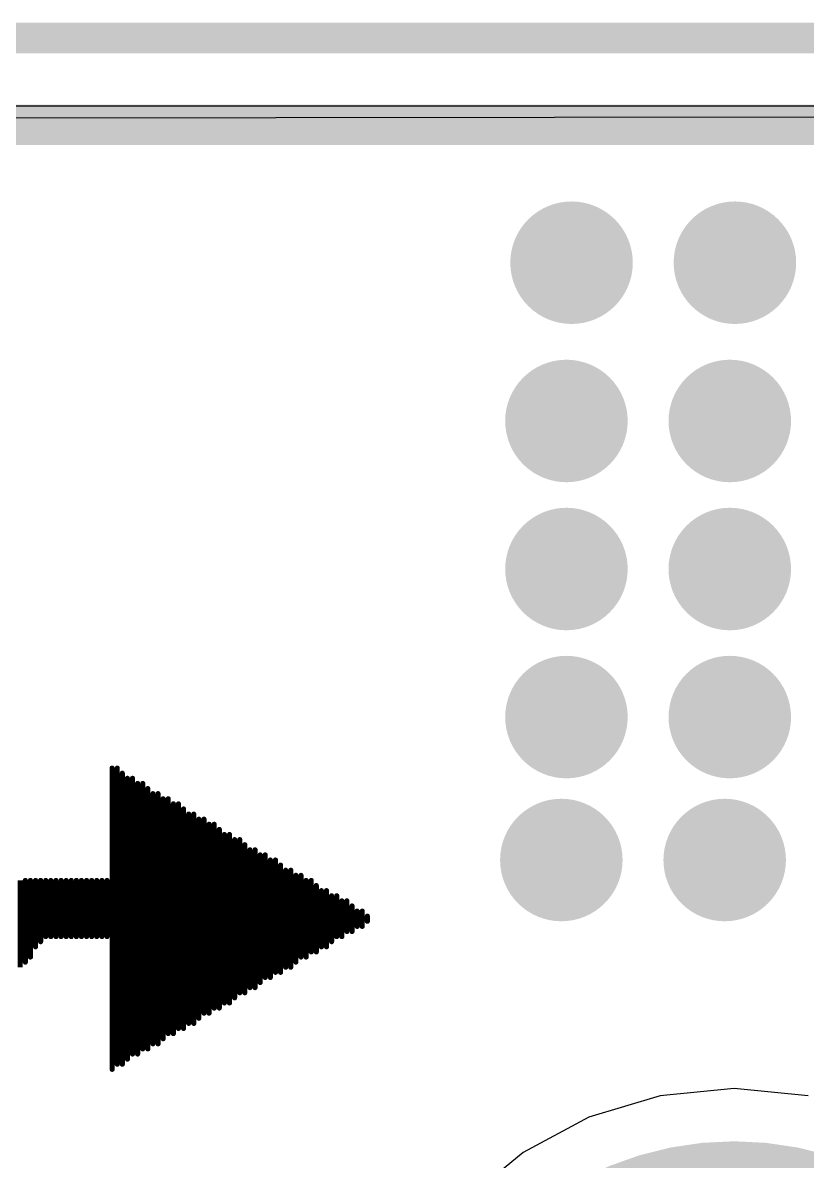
# Model space of a CAD drawing. Header units: millimetres. Extents: x 1.01 to 3.59, y 0.05 to 3.22.
# Drawn here: x 2.1575 to 2.3112, y 2.997 to 3.22 of the extents above; entities that cross this region are included whole.
import ezdxf

# ---------------------------------------------------------------- set-up
doc = ezdxf.new("R2010")
doc.units = ezdxf.units.MM
doc.header["$MEASUREMENT"] = 0
for name, color, linetype in [('BottomLayer', 5, 'Continuous'), ('BottomOverlay', 54, 'Continuous'), ('KeepOutLayer', 6, 'Continuous'), ('MultiLayer', 9, 'Continuous'), ('PadHoleLayer', 156, 'Continuous'), ('TopLayer', 1, 'Continuous'), ('TopOverlay', 2, 'Continuous'), ('ViaHoleLayer', 16, 'Continuous')]:
    doc.layers.add(name, color=color, linetype=linetype)

# ---------------------------------------------------------------- blocks, each defined once
blk = doc.blocks.new('RJ11_6N_B_120')
at = {"layer": 'PadHoleLayer', "const_width": 0.06398}
blk.add_lwpolyline([(-0.09892, 0.22283, 1), (-0.03494, 0.22283, 1)], format="xyb", close=True, dxfattribs=at)
at = {"layer": 'TopOverlay', "const_width": 0.00787}
blk.add_lwpolyline([(-0.33, -0.25295), (-0.33, 0.29823)], dxfattribs=at)
blk = doc.blocks.new('CAN____LOGO____________B_163')
at = {"layer": 'BottomOverlay', "const_width": 0.001}
for points in [[(0.096, -0.018), (0.113, -0.018)], [(0.097, -0.019), (0.113, -0.019)], [(0.098, -0.02), (0.113, -0.02)], [(0.1, -0.021), (0.113, -0.021)], [(0.101, -0.022), (0.113, -0.022)], [(0.102, -0.023), (0.113, -0.023)], [(0.102, -0.024), (0.113, -0.024)], [(0.102, -0.025), (0.113, -0.025)], [(0.102, -0.026), (0.113, -0.026)], [(0.102, -0.027), (0.113, -0.027)], [(0.102, -0.028), (0.113, -0.028)], [(0.102, -0.029), (0.113, -0.029)], [(0.102, -0.03), (0.113, -0.03)], [(0.102, -0.031), (0.113, -0.031)], [(0.102, -0.032), (0.113, -0.032)], [(0.102, -0.033), (0.113, -0.033)], [(0.076, -0.036), (0.135, -0.036)], [(0.102, -0.034), (0.113, -0.034)], [(0.102, -0.035), (0.113, -0.035)], [(0.077, -0.037), (0.135, -0.037)], [(0.077, -0.038), (0.134, -0.038)], [(0.078, -0.039), (0.133, -0.039)], [(0.079, -0.04), (0.133, -0.04)], [(0.079, -0.041), (0.132, -0.041)], [(0.08, -0.042), (0.132, -0.042)], [(0.08, -0.043), (0.131, -0.043)], [(0.081, -0.044), (0.13, -0.044)], [(0.081, -0.045), (0.13, -0.045)], [(0.082, -0.046), (0.129, -0.046)], [(0.083, -0.047), (0.129, -0.047)], [(0.083, -0.048), (0.128, -0.048)], [(0.084, -0.049), (0.128, -0.049)], [(0.084, -0.05), (0.127, -0.05)], [(0.085, -0.051), (0.126, -0.051)], [(0.085, -0.052), (0.126, -0.052)], [(0.086, -0.053), (0.125, -0.053)], [(0.087, -0.054), (0.125, -0.054)], [(0.087, -0.055), (0.124, -0.055)], [(0.088, -0.056), (0.124, -0.056)], [(0.088, -0.057), (0.123, -0.057)], [(0.089, -0.058), (0.122, -0.058)], [(0.089, -0.059), (0.122, -0.059)], [(0.09, -0.06), (0.121, -0.06)], [(0.091, -0.061), (0.121, -0.061)], [(0.091, -0.062), (0.12, -0.062)], [(0.092, -0.063), (0.119, -0.063)], [(0.092, -0.064), (0.119, -0.064)], [(0.093, -0.065), (0.118, -0.065)], [(0.094, -0.066), (0.118, -0.066)], [(0.094, -0.067), (0.117, -0.067)], [(0.095, -0.068), (0.117, -0.068)], [(0.095, -0.069), (0.116, -0.069)], [(0.096, -0.07), (0.115, -0.07)], [(0.096, -0.071), (0.115, -0.071)], [(0.097, -0.072), (0.114, -0.072)], [(0.098, -0.073), (0.114, -0.073)], [(0.098, -0.074), (0.113, -0.074)], [(0.099, -0.075), (0.113, -0.075)], [(0.099, -0.076), (0.112, -0.076)], [(0.1, -0.077), (0.111, -0.077)], [(0.1, -0.078), (0.111, -0.078)], [(0.101, -0.079), (0.11, -0.079)], [(0.102, -0.08), (0.11, -0.08)], [(0.102, -0.081), (0.109, -0.081)], [(0.103, -0.082), (0.109, -0.082)], [(0.103, -0.083), (0.108, -0.083)], [(0.104, -0.084), (0.107, -0.084)], [(0.104, -0.085), (0.107, -0.085)], [(0.105, -0.086), (0.106, -0.086)]]:
    blk.add_lwpolyline(points, dxfattribs=at)
at = {"layer": 'BottomOverlay', "const_width": 0.0005}
for points in [[(0.09675, -0.019, 1), (0.09725, -0.019, 1)], [(0.09775, -0.02, 1), (0.09825, -0.02, 1)], [(0.11275, -0.019, 1), (0.11325, -0.019, 1)], [(0.11275, -0.02, 1), (0.11325, -0.02, 1)], [(0.09975, -0.021, 1), (0.10025, -0.021, 1)], [(0.10075, -0.022, 1), (0.10125, -0.022, 1)], [(0.11275, -0.021, 1), (0.11325, -0.021, 1)], [(0.11275, -0.022, 1), (0.11325, -0.022, 1)], [(0.10175, -0.023, 1), (0.10225, -0.023, 1)], [(0.10175, -0.024, 1), (0.10225, -0.024, 1)], [(0.10175, -0.025, 1), (0.10225, -0.025, 1)], [(0.11275, -0.023, 1), (0.11325, -0.023, 1)], [(0.11275, -0.024, 1), (0.11325, -0.024, 1)], [(0.11275, -0.025, 1), (0.11325, -0.025, 1)], [(0.10175, -0.026, 1), (0.10225, -0.026, 1)], [(0.10175, -0.027, 1), (0.10225, -0.027, 1)], [(0.11275, -0.026, 1), (0.11325, -0.026, 1)], [(0.11275, -0.027, 1), (0.11325, -0.027, 1)], [(0.10175, -0.028, 1), (0.10225, -0.028, 1)], [(0.10175, -0.029, 1), (0.10225, -0.029, 1)], [(0.11275, -0.028, 1), (0.11325, -0.028, 1)], [(0.11275, -0.029, 1), (0.11325, -0.029, 1)], [(0.10175, -0.03, 1), (0.10225, -0.03, 1)], [(0.10175, -0.031, 1), (0.10225, -0.031, 1)], [(0.11275, -0.03, 1), (0.11325, -0.03, 1)], [(0.11275, -0.031, 1), (0.11325, -0.031, 1)], [(0.10175, -0.032, 1), (0.10225, -0.032, 1)], [(0.10175, -0.033, 1), (0.10225, -0.033, 1)], [(0.11275, -0.032, 1), (0.11325, -0.032, 1)], [(0.11275, -0.033, 1), (0.11325, -0.033, 1)], [(0.07575, -0.036, 1), (0.07625, -0.036, 1)], [(0.10175, -0.034, 1), (0.10225, -0.034, 1)], [(0.10175, -0.035, 1), (0.10225, -0.035, 1)], [(0.11275, -0.034, 1), (0.11325, -0.034, 1)], [(0.11275, -0.035, 1), (0.11325, -0.035, 1)], [(0.13475, -0.036, 1), (0.13525, -0.036, 1)], [(0.07675, -0.037, 1), (0.07725, -0.037, 1)], [(0.07675, -0.038, 1), (0.07725, -0.038, 1)], [(0.13375, -0.038, 1), (0.13425, -0.038, 1)], [(0.13475, -0.037, 1), (0.13525, -0.037, 1)], [(0.07775, -0.039, 1), (0.07825, -0.039, 1)], [(0.07875, -0.04, 1), (0.07925, -0.04, 1)], [(0.13275, -0.039, 1), (0.13325, -0.039, 1)], [(0.13275, -0.04, 1), (0.13325, -0.04, 1)], [(0.07875, -0.041, 1), (0.07925, -0.041, 1)], [(0.07975, -0.042, 1), (0.08025, -0.042, 1)], [(0.13175, -0.041, 1), (0.13225, -0.041, 1)], [(0.13175, -0.042, 1), (0.13225, -0.042, 1)], [(0.07975, -0.043, 1), (0.08025, -0.043, 1)], [(0.08075, -0.044, 1), (0.08125, -0.044, 1)], [(0.08075, -0.045, 1), (0.08125, -0.045, 1)], [(0.12975, -0.044, 1), (0.13025, -0.044, 1)], [(0.12975, -0.045, 1), (0.13025, -0.045, 1)], [(0.13075, -0.043, 1), (0.13125, -0.043, 1)], [(0.08175, -0.046, 1), (0.08225, -0.046, 1)], [(0.08275, -0.047, 1), (0.08325, -0.047, 1)], [(0.12875, -0.046, 1), (0.12925, -0.046, 1)], [(0.12875, -0.047, 1), (0.12925, -0.047, 1)], [(0.08275, -0.048, 1), (0.08325, -0.048, 1)], [(0.08375, -0.049, 1), (0.08425, -0.049, 1)], [(0.12775, -0.048, 1), (0.12825, -0.048, 1)], [(0.12775, -0.049, 1), (0.12825, -0.049, 1)], [(0.08375, -0.05, 1), (0.08425, -0.05, 1)], [(0.08475, -0.051, 1), (0.08525, -0.051, 1)], [(0.12575, -0.051, 1), (0.12625, -0.051, 1)], [(0.12675, -0.05, 1), (0.12725, -0.05, 1)], [(0.08475, -0.052, 1), (0.08525, -0.052, 1)], [(0.08575, -0.053, 1), (0.08625, -0.053, 1)], [(0.08675, -0.054, 1), (0.08725, -0.054, 1)], [(0.12475, -0.053, 1), (0.12525, -0.053, 1)], [(0.12475, -0.054, 1), (0.12525, -0.054, 1)], [(0.12575, -0.052, 1), (0.12625, -0.052, 1)], [(0.08675, -0.055, 1), (0.08725, -0.055, 1)], [(0.08775, -0.056, 1), (0.08825, -0.056, 1)], [(0.12375, -0.055, 1), (0.12425, -0.055, 1)], [(0.12375, -0.056, 1), (0.12425, -0.056, 1)], [(0.08775, -0.057, 1), (0.08825, -0.057, 1)], [(0.08875, -0.058, 1), (0.08925, -0.058, 1)], [(0.12175, -0.058, 1), (0.12225, -0.058, 1)], [(0.12275, -0.057, 1), (0.12325, -0.057, 1)], [(0.08875, -0.059, 1), (0.08925, -0.059, 1)], [(0.08975, -0.06, 1), (0.09025, -0.06, 1)], [(0.12075, -0.06, 1), (0.12125, -0.06, 1)], [(0.12175, -0.059, 1), (0.12225, -0.059, 1)], [(0.09075, -0.061, 1), (0.09125, -0.061, 1)], [(0.09075, -0.062, 1), (0.09125, -0.062, 1)], [(0.11975, -0.062, 1), (0.12025, -0.062, 1)], [(0.12075, -0.061, 1), (0.12125, -0.061, 1)], [(0.09175, -0.063, 1), (0.09225, -0.063, 1)], [(0.09175, -0.064, 1), (0.09225, -0.064, 1)], [(0.09275, -0.065, 1), (0.09325, -0.065, 1)], [(0.11775, -0.065, 1), (0.11825, -0.065, 1)], [(0.11875, -0.063, 1), (0.11925, -0.063, 1)], [(0.11875, -0.064, 1), (0.11925, -0.064, 1)], [(0.09375, -0.066, 1), (0.09425, -0.066, 1)], [(0.09375, -0.067, 1), (0.09425, -0.067, 1)], [(0.11675, -0.067, 1), (0.11725, -0.067, 1)], [(0.11775, -0.066, 1), (0.11825, -0.066, 1)], [(0.09475, -0.068, 1), (0.09525, -0.068, 1)], [(0.09475, -0.069, 1), (0.09525, -0.069, 1)], [(0.11575, -0.069, 1), (0.11625, -0.069, 1)], [(0.11675, -0.068, 1), (0.11725, -0.068, 1)], [(0.09575, -0.07, 1), (0.09625, -0.07, 1)], [(0.09575, -0.071, 1), (0.09625, -0.071, 1)], [(0.11475, -0.07, 1), (0.11525, -0.07, 1)], [(0.11475, -0.071, 1), (0.11525, -0.071, 1)], [(0.09675, -0.072, 1), (0.09725, -0.072, 1)], [(0.09775, -0.073, 1), (0.09825, -0.073, 1)], [(0.09775, -0.074, 1), (0.09825, -0.074, 1)], [(0.11275, -0.074, 1), (0.11325, -0.074, 1)], [(0.11375, -0.072, 1), (0.11425, -0.072, 1)], [(0.11375, -0.073, 1), (0.11425, -0.073, 1)], [(0.09875, -0.075, 1), (0.09925, -0.075, 1)], [(0.09875, -0.076, 1), (0.09925, -0.076, 1)], [(0.11175, -0.076, 1), (0.11225, -0.076, 1)], [(0.11275, -0.075, 1), (0.11325, -0.075, 1)], [(0.09975, -0.077, 1), (0.10025, -0.077, 1)], [(0.09975, -0.078, 1), (0.10025, -0.078, 1)], [(0.11075, -0.077, 1), (0.11125, -0.077, 1)], [(0.11075, -0.078, 1), (0.11125, -0.078, 1)], [(0.10075, -0.079, 1), (0.10125, -0.079, 1)], [(0.10175, -0.08, 1), (0.10225, -0.08, 1)], [(0.10975, -0.079, 1), (0.11025, -0.079, 1)], [(0.10975, -0.08, 1), (0.11025, -0.08, 1)], [(0.10175, -0.081, 1), (0.10225, -0.081, 1)], [(0.10275, -0.082, 1), (0.10325, -0.082, 1)], [(0.10275, -0.083, 1), (0.10325, -0.083, 1)], [(0.10775, -0.083, 1), (0.10825, -0.083, 1)], [(0.10875, -0.081, 1), (0.10925, -0.081, 1)], [(0.10875, -0.082, 1), (0.10925, -0.082, 1)], [(0.10375, -0.084, 1), (0.10425, -0.084, 1)], [(0.10375, -0.085, 1), (0.10425, -0.085, 1)], [(0.10675, -0.084, 1), (0.10725, -0.084, 1)], [(0.10675, -0.085, 1), (0.10725, -0.085, 1)], [(0.10475, -0.086, 1), (0.10525, -0.086, 1)], [(0.10575, -0.086, 1), (0.10625, -0.086, 1)]]:
    blk.add_lwpolyline(points, format="xyb", close=True, dxfattribs=at)

msp = doc.modelspace()

# ---------------------------------------------------------------- linework, layer by layer
at = {"layer": 'BottomLayer'}
for p, q in [((1.19782, 3.20375), (3.38565, 3.20375)), ((2.29683, 3.01126), (2.28233, 3.00984)), ((2.31134, 3.00984), (2.29683, 3.01126)), ((2.28233, 3.00984), (2.26839, 3.00561)), ((2.26839, 3.00561), (2.25554, 2.99874)), ((2.25554, 2.99874), (2.24427, 2.98949))]:
    msp.add_line(p, q, dxfattribs=at)
at = {"layer": 'BottomLayer', "const_width": 0.012}
for points in [[(2.259, 3.173, 1), (2.271, 3.173, 1)], [(2.291, 3.173, 1), (2.303, 3.173, 1)], [(2.258, 3.142, 1), (2.27, 3.142, 1)], [(2.29, 3.142, 1), (2.302, 3.142, 1)], [(2.258, 3.113, 1), (2.27, 3.113, 1)], [(2.29, 3.113, 1), (2.302, 3.113, 1)], [(2.258, 3.084, 1), (2.27, 3.084, 1)], [(2.29, 3.084, 1), (2.302, 3.084, 1)], [(2.257, 3.056, 1), (2.269, 3.056, 1)], [(2.289, 3.056, 1), (2.301, 3.056, 1)]]:
    msp.add_lwpolyline(points, format="xyb", close=True, dxfattribs=at)
at = {"layer": 'KeepOutLayer', "const_width": 0.006}
msp.add_lwpolyline([(1.14913, 3.217), (3.43346, 3.217)], dxfattribs=at)
at = {"layer": 'MultiLayer', "const_width": 0.012}
for points in [[(2.259, 3.173, 1), (2.271, 3.173, 1)], [(2.291, 3.173, 1), (2.303, 3.173, 1)], [(2.258, 3.142, 1), (2.27, 3.142, 1)], [(2.29, 3.142, 1), (2.302, 3.142, 1)], [(2.258, 3.113, 1), (2.27, 3.113, 1)], [(2.29, 3.113, 1), (2.302, 3.113, 1)], [(2.258, 3.084, 1), (2.27, 3.084, 1)], [(2.29, 3.084, 1), (2.302, 3.084, 1)], [(2.257, 3.056, 1), (2.269, 3.056, 1)], [(2.289, 3.056, 1), (2.301, 3.056, 1)]]:
    msp.add_lwpolyline(points, format="xyb", close=True, dxfattribs=at)
at = {"layer": 'TopLayer'}
for p, q in [((1.20873, 3.20022), (2.70138, 3.20202)), ((2.29683, 3.01126), (2.28233, 3.00984)), ((2.31134, 3.00984), (2.29683, 3.01126)), ((2.28233, 3.00984), (2.26839, 3.00561)), ((2.26839, 3.00561), (2.25554, 2.99874)), ((2.25554, 2.99874), (2.24427, 2.98949))]:
    msp.add_line(p, q, dxfattribs=at)
at = {"layer": 'TopLayer', "const_width": 0.012}
for points in [[(2.259, 3.173, 1), (2.271, 3.173, 1)], [(2.291, 3.173, 1), (2.303, 3.173, 1)], [(2.258, 3.142, 1), (2.27, 3.142, 1)], [(2.29, 3.142, 1), (2.302, 3.142, 1)], [(2.258, 3.113, 1), (2.27, 3.113, 1)], [(2.29, 3.113, 1), (2.302, 3.113, 1)], [(2.258, 3.084, 1), (2.27, 3.084, 1)], [(2.29, 3.084, 1), (2.302, 3.084, 1)], [(2.257, 3.056, 1), (2.269, 3.056, 1)], [(2.289, 3.056, 1), (2.301, 3.056, 1)]]:
    msp.add_lwpolyline(points, format="xyb", close=True, dxfattribs=at)
at = {"layer": 'ViaHoleLayer', "const_width": 0.006}
for points in [[(2.262, 3.173, 1), (2.268, 3.173, 1)], [(2.294, 3.173, 1), (2.3, 3.173, 1)], [(2.261, 3.142, 1), (2.267, 3.142, 1)], [(2.293, 3.142, 1), (2.299, 3.142, 1)], [(2.261, 3.113, 1), (2.267, 3.113, 1)], [(2.293, 3.113, 1), (2.299, 3.113, 1)], [(2.261, 3.084, 1), (2.267, 3.084, 1)], [(2.293, 3.084, 1), (2.299, 3.084, 1)], [(2.26, 3.056, 1), (2.266, 3.056, 1)], [(2.292, 3.056, 1), (2.298, 3.056, 1)]]:
    msp.add_lwpolyline(points, format="xyb", close=True, dxfattribs=at)

# ---------------------------------------------------------------- block references
for name, p, rotation in [('RJ11_6N_B_120', (2.074, 2.87), 270), ('CAN____LOGO____________B_163', (2.139, 2.939), 90)]:
    msp.add_blockref(name, p, dxfattribs=dict(rotation=rotation))

doc.saveas('drawing.dxf')
